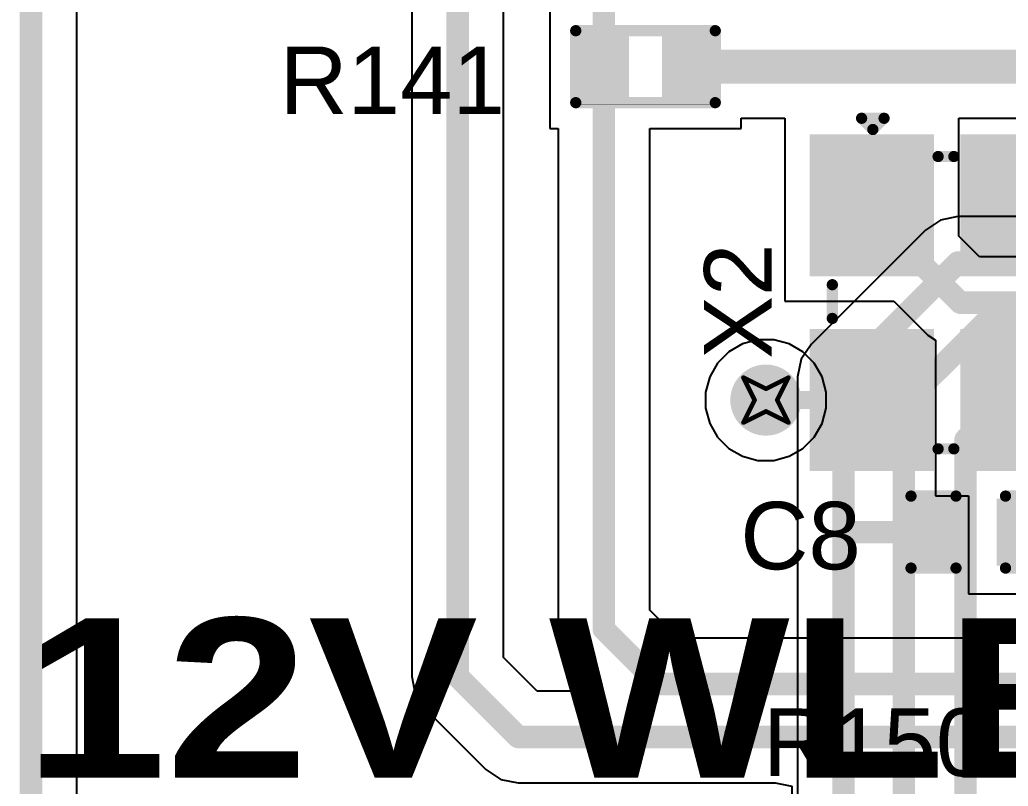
# Model space of a CAD drawing. Header units: inches. Extents: x -36 to 349, y -11 to 240.
# Drawn here: x 16.69 to 27.85, y 84.97 to 93.63 of the extents above; entities that cross this region are included whole.
import ezdxf

# ---------------------------------------------------------------- set-up
doc = ezdxf.new("R2010")
doc.units = ezdxf.units.IN
for name, color, linetype in [('Bottom Layer', 5, 'Continuous'), ('Bottom Solder', 6, 'Continuous'), ('Drill Drawing', 1, 'Continuous'), ('Layer 1', 16, 'Continuous'), ('Layer 2', 76, 'Continuous'), ('Top Layer', 1, 'Continuous'), ('Top Overlay', 2, 'Continuous'), ('Top Paste', 8, 'Continuous'), ('Top Solder', 216, 'Continuous'), ('Via Holes', 16, 'Continuous')]:
    doc.layers.add(name, color=color, linetype=linetype)
doc.styles.add('Arial', font='', dxfattribs={"height": 0.2})
doc.styles.add('Arial Black_Bold', font='', dxfattribs={"height": 0.2})
doc.styles.get('Arial').set_extended_font_data('Arial')
doc.styles.get('Arial Black_Bold').set_extended_font_data('Arial Black', bold=True)

# ---------------------------------------------------------------- blocks, each defined once
blk = doc.blocks.new('R___0402_17')
at = {"layer": 'Top Layer'}
for points in [[(-0.6985, -0.3175), (-0.6985, 0.3175), (-0.2412999999999999, 0.3175), (-0.2413, -0.3175)], [(0.2412999999999999, -0.3175), (0.2413, 0.3175), (0.6985, 0.3175), (0.6985, -0.3175)]]:
    blk.add_hatch(color=1, dxfattribs=at).paths.add_polyline_path(points)
at = {"layer": 'Top Paste'}
for points in [[(-0.6985, -0.3175), (-0.6985, 0.3175), (-0.2412999999999999, 0.3175), (-0.2413, -0.3175)], [(0.2412999999999999, -0.3175), (0.2413, 0.3175), (0.6985, 0.3175), (0.6985, -0.3175)]]:
    blk.add_hatch(color=8, dxfattribs=at).paths.add_polyline_path(points)
at = {"layer": 'Top Solder'}
for points in [[(-0.75350116, -0.37250116), (-0.75350116, 0.37250116), (-0.1862988399999999, 0.37250116), (-0.18629884, -0.37250116)], [(0.1862988399999999, -0.37250116), (0.18629884, 0.37250116), (0.75350116, 0.37250116), (0.75350116, -0.37250116)]]:
    blk.add_hatch(color=216, dxfattribs=at).paths.add_polyline_path(points)
at = {"layer": 'Top Overlay'}
for points in [[(-0.7874, 0.4064, 0.127, 0.127, 0), (0.7874, 0.4064, 0.127, 0.127, 0)], [(-0.7874, -0.4064, 0.127, 0.127, 0), (-0.7874, 0.4064, 0.127, 0.127, 0)], [(0.7874, -0.4064, 0.127, 0.127, 0), (0.7874, 0.4064, 0.127, 0.127, 0)], [(-0.7874, -0.4064, 0.127, 0.127, 0), (0.7874, -0.4064, 0.127, 0.127, 0)], [(-0.8128, -0.4318, 0.0032258, 0.0032258, 0), (0.8128, -0.4318, 0.0032258, 0.0032258, 0)]]:
    blk.add_lwpolyline(points, format="xyseb", dxfattribs=at)
for points in [[(-0.8191499999999999, 0.4064, 0.0635, 0.0635, 1), (-0.7556499999999999, 0.4064, 0.0635, 0.0635, 1)], [(-0.8191499999999999, 0.4064, 0.0635, 0.0635, 1), (-0.7556499999999999, 0.4064, 0.0635, 0.0635, 1)], [(0.7556499999999999, 0.4064, 0.0635, 0.0635, 1), (0.8191499999999999, 0.4064, 0.0635, 0.0635, 1)], [(0.7556499999999999, 0.4064, 0.0635, 0.0635, 1), (0.8191499999999999, 0.4064, 0.0635, 0.0635, 1)], [(-0.8191499999999999, -0.4064, 0.0635, 0.0635, 1), (-0.7556499999999999, -0.4064, 0.0635, 0.0635, 1)], [(-0.8191499999999999, -0.4064, 0.0635, 0.0635, 1), (-0.7556499999999999, -0.4064, 0.0635, 0.0635, 1)], [(-0.81360518, -0.4318, 0.0016129, 0.0016129, 1), (-0.8119948199999999, -0.4318, 0.0016129, 0.0016129, 1)], [(0.7556499999999999, -0.4064, 0.0635, 0.0635, 1), (0.8191499999999999, -0.4064, 0.0635, 0.0635, 1)], [(0.7556499999999999, -0.4064, 0.0635, 0.0635, 1), (0.8191499999999999, -0.4064, 0.0635, 0.0635, 1)], [(0.8119948199999999, -0.4318, 0.0016129, 0.0016129, 1), (0.81360518, -0.4318, 0.0016129, 0.0016129, 1)]]:
    blk.add_lwpolyline(points, format="xyseb", close=True, dxfattribs=at)
blk = doc.blocks.new('SMD3225_4P_144')
at = {"layer": 'Top Layer'}
for points in [[(-1.79999767, 1.44998567), (-0.39999793, 1.44998567), (-0.39999793, 0.24998553), (-1.79999767, 0.24998553)], [(0.39999793, 1.44998567), (1.79999767, 1.44998567), (1.79999767, 0.24998553), (0.39999793, 0.24998553)], [(-1.79999767, -0.24998553), (-0.39999793, -0.24998553), (-0.39999793, -1.44998567), (-1.79999767, -1.44998567)], [(0.39999793, -0.24998553), (1.79999767, -0.24998553), (1.79999767, -1.44998567), (0.39999793, -1.44998567)]]:
    blk.add_hatch(color=1, dxfattribs=at).paths.add_polyline_path(points)
at = {"layer": 'Top Paste'}
for points in [[(-1.79999767, 1.44998567), (-0.39999793, 1.44998567), (-0.39999793, 0.24998553), (-1.79999767, 0.24998553)], [(0.39999793, 1.44998567), (1.79999767, 1.44998567), (1.79999767, 0.24998553), (0.39999793, 0.24998553)], [(-1.79999767, -0.24998553), (-0.39999793, -0.24998553), (-0.39999793, -1.44998567), (-1.79999767, -1.44998567)], [(0.39999793, -0.24998553), (1.79999767, -0.24998553), (1.79999767, -1.44998567), (0.39999793, -1.44998567)]]:
    blk.add_hatch(color=8, dxfattribs=at).paths.add_polyline_path(points)
at = {"layer": 'Top Solder'}
for points in [[(-1.90159767, 1.55158567), (-0.29839793, 1.55158567), (-0.29839793, 0.14838553), (-1.90159767, 0.14838553)], [(0.29839793, 1.55158567), (1.90159767, 1.55158567), (1.90159767, 0.14838553), (0.29839793, 0.14838553)], [(-1.90159767, -0.14838553), (-0.29839793, -0.14838553), (-0.29839793, -1.55158567), (-1.90159767, -1.55158567)], [(0.29839793, -0.14838553), (1.90159767, -0.14838553), (1.90159767, -1.55158567), (0.29839793, -1.55158567)]]:
    blk.add_hatch(color=216, dxfattribs=at).paths.add_polyline_path(points)
at = {"layer": 'Top Overlay'}
for points in [[(0.1777746, 1.2954, 0.127, 0.127, 0), (-0.2032254, 1.2954, 0.127, 0.127, 0)], [(-1.6510254, -0.1016, 0.127, 0.127, 0), (-1.6510254, 0.0762, 0.127, 0.127, 0)], [(1.6509746, -0.1016, 0.127, 0.127, 0), (1.6509746, 0.0762, 0.127, 0.127, 0)], [(-2.0828254, -0.9652, 0.127, 0.127, 0), (-2.0828254, -0.7111999999999999, 0.127, 0.127, 0)], [(-1.9558254, -0.8382, 0.127, 0.127, 0), (-2.0828254, -0.7111999999999999, 0.127, 0.127, 0)], [(-2.0828254, -0.9652, 0.127, 0.127, 0), (-1.9558254, -0.8382, 0.127, 0.127, 0)], [(0.1777746, -1.2954, 0.127, 0.127, 0), (-0.2032254, -1.2954, 0.127, 0.127, 0)]]:
    blk.add_lwpolyline(points, format="xyseb", dxfattribs=at)
for points in [[(-0.2349754, 1.2954, 0.0635, 0.0635, 1), (-0.1714754, 1.2954, 0.0635, 0.0635, 1)], [(0.1460246, 1.2954, 0.0635, 0.0635, 1), (0.2095246, 1.2954, 0.0635, 0.0635, 1)], [(-1.6827754, 0.0762, 0.0635, 0.0635, 1), (-1.6192754, 0.0762, 0.0635, 0.0635, 1)], [(1.6192246, 0.0762, 0.0635, 0.0635, 1), (1.6827246, 0.0762, 0.0635, 0.0635, 1)], [(-1.6827754, -0.1016, 0.0635, 0.0635, 1), (-1.6192754, -0.1016, 0.0635, 0.0635, 1)], [(1.6192246, -0.1016, 0.0635, 0.0635, 1), (1.6827246, -0.1016, 0.0635, 0.0635, 1)], [(-2.1145754, -0.7111999999999999, 0.0635, 0.0635, 1), (-2.0510754, -0.7111999999999999, 0.0635, 0.0635, 1)], [(-2.1145754, -0.7111999999999999, 0.0635, 0.0635, 1), (-2.0510754, -0.7111999999999999, 0.0635, 0.0635, 1)], [(-1.9875754, -0.8382, 0.0635, 0.0635, 1), (-1.9240754, -0.8382, 0.0635, 0.0635, 1)], [(-1.9875754, -0.8382, 0.0635, 0.0635, 1), (-1.9240754, -0.8382, 0.0635, 0.0635, 1)], [(-2.1145754, -0.9652, 0.0635, 0.0635, 1), (-2.0510754, -0.9652, 0.0635, 0.0635, 1)], [(-2.1145754, -0.9652, 0.0635, 0.0635, 1), (-2.0510754, -0.9652, 0.0635, 0.0635, 1)], [(-0.2349754, -1.2954, 0.0635, 0.0635, 1), (-0.1714754, -1.2954, 0.0635, 0.0635, 1)], [(0.1460246, -1.2954, 0.0635, 0.0635, 1), (0.2095246, -1.2954, 0.0635, 0.0635, 1)]]:
    blk.add_lwpolyline(points, format="xyseb", close=True, dxfattribs=at)
blk = doc.blocks.new('C___0402_495')
at = {"layer": 'Top Layer'}
for points in [[(-0.69851524, -0.3174746), (-0.69851524, 0.3175254), (-0.2413152399999999, 0.3175254), (-0.24131524, -0.3174746)], [(0.2412847599999999, -0.3174746), (0.24128476, 0.3175254), (0.6984847599999999, 0.3175254), (0.6984847599999999, -0.3174746)]]:
    blk.add_hatch(color=1, dxfattribs=at).paths.add_polyline_path(points)
at = {"layer": 'Top Paste'}
for points in [[(-0.69851524, -0.3174746), (-0.69851524, 0.3175254), (-0.2413152399999999, 0.3175254), (-0.24131524, -0.3174746)], [(0.2412847599999999, -0.3174746), (0.24128476, 0.3175254), (0.6984847599999999, 0.3175254), (0.6984847599999999, -0.3174746)]]:
    blk.add_hatch(color=8, dxfattribs=at).paths.add_polyline_path(points)
at = {"layer": 'Top Solder'}
for points in [[(-0.7585151199999999, -0.3774744799999999), (-0.7585151199999999, 0.37752528), (-0.18131536, 0.37752528), (-0.18131536, -0.3774744799999999)], [(0.18128488, -0.3774744799999999), (0.18128488, 0.37752528), (0.7584846399999999, 0.37752528), (0.7584846399999999, -0.3774744799999999)]]:
    blk.add_hatch(color=216, dxfattribs=at).paths.add_polyline_path(points)
at = {"layer": 'Top Overlay'}
for points in [[(-0.78741524, 0.4064254, 0.127, 0.127, 0), (-0.27941524, 0.4064254, 0.127, 0.127, 0)], [(-0.78741524, -0.4063746, 0.127, 0.127, 0), (-0.78741524, 0.4064254, 0.127, 0.127, 0)], [(0.27938476, 0.4064254, 0.127, 0.127, 0), (0.7873847599999999, 0.4064254, 0.127, 0.127, 0)], [(0.7873847599999999, -0.4063746, 0.127, 0.127, 0), (0.7873847599999999, 0.4064254, 0.127, 0.127, 0)], [(-0.78741524, -0.4063746, 0.127, 0.127, 0), (-0.27941524, -0.4063746, 0.127, 0.127, 0)], [(0.27938476, -0.4063746, 0.127, 0.127, 0), (0.7873847599999999, -0.4063746, 0.127, 0.127, 0)]]:
    blk.add_lwpolyline(points, format="xyseb", dxfattribs=at)
for points in [[(-0.8191652399999999, 0.4064254, 0.0635, 0.0635, 1), (-0.7556652399999999, 0.4064254, 0.0635, 0.0635, 1)], [(-0.8191652399999999, 0.4064254, 0.0635, 0.0635, 1), (-0.7556652399999999, 0.4064254, 0.0635, 0.0635, 1)], [(-0.31116524, 0.4064254, 0.0635, 0.0635, 1), (-0.24766524, 0.4064254, 0.0635, 0.0635, 1)], [(0.24763476, 0.4064254, 0.0635, 0.0635, 1), (0.31113476, 0.4064254, 0.0635, 0.0635, 1)], [(0.75563476, 0.4064254, 0.0635, 0.0635, 1), (0.8191347599999999, 0.4064254, 0.0635, 0.0635, 1)], [(0.75563476, 0.4064254, 0.0635, 0.0635, 1), (0.8191347599999999, 0.4064254, 0.0635, 0.0635, 1)], [(-0.8191652399999999, -0.4063746, 0.0635, 0.0635, 1), (-0.7556652399999999, -0.4063746, 0.0635, 0.0635, 1)], [(-0.8191652399999999, -0.4063746, 0.0635, 0.0635, 1), (-0.7556652399999999, -0.4063746, 0.0635, 0.0635, 1)], [(-0.31116524, -0.4063746, 0.0635, 0.0635, 1), (-0.24766524, -0.4063746, 0.0635, 0.0635, 1)], [(0.24763476, -0.4063746, 0.0635, 0.0635, 1), (0.31113476, -0.4063746, 0.0635, 0.0635, 1)], [(0.75563476, -0.4063746, 0.0635, 0.0635, 1), (0.8191347599999999, -0.4063746, 0.0635, 0.0635, 1)], [(0.75563476, -0.4063746, 0.0635, 0.0635, 1), (0.8191347599999999, -0.4063746, 0.0635, 0.0635, 1)]]:
    blk.add_lwpolyline(points, format="xyseb", close=True, dxfattribs=at)

msp = doc.modelspace()

# ---------------------------------------------------------------- hatches: boundary and pattern name
at = {"layer": 'Bottom Layer'}
h = msp.add_hatch(color=5, dxfattribs=at)
edge = h.paths.add_edge_path()
edge.add_arc((25.11613722, 89.3352036), 0.2999994, 0, 360)
at = {"layer": 'Bottom Solder'}
h = msp.add_hatch(color=6, dxfattribs=at)
edge = h.paths.add_edge_path()
edge.add_arc((25.11613722, 89.3352036), 0.4015993999999999, 0, 360)
at = {"layer": 'Layer 1'}
h = msp.add_hatch(color=16, dxfattribs=at)
edge = h.paths.add_edge_path()
edge.add_arc((25.11613722, 89.3352036), 0.2999994, 0, 360)
at = {"layer": 'Layer 2'}
h = msp.add_hatch(color=76, dxfattribs=at)
edge = h.paths.add_edge_path()
edge.add_arc((25.11613722, 89.3352036), 0.2999994, 0, 360)
at = {"layer": 'Top Layer'}
h = msp.add_hatch(color=1, dxfattribs=at)
edge = h.paths.add_edge_path()
edge.add_arc((25.11613722, 89.3352036), 0.2999994, 0, 360)
at = {"layer": 'Top Solder'}
h = msp.add_hatch(color=216, dxfattribs=at)
edge = h.paths.add_edge_path()
edge.add_arc((25.11613722, 89.3352036), 0.4015993999999999, 0, 360)
at = {"layer": 'Via Holes'}
h = msp.add_hatch(color=7, dxfattribs=at)
edge = h.paths.add_edge_path()
edge.add_arc((25.11613722, 89.3352036), 0.1499997, 0, 360)

# ---------------------------------------------------------------- linework, layer by layer
at = {"layer": 'Bottom Layer'}
for p, q in [((27.28402976, 91.40715272), (27.08581832, 91.36772429999999)), ((27.28404246, 91.40715018), (27.28402976, 91.40715272)), ((59.16252074, 91.40715018), (27.28404246, 91.40715018)), ((27.08581832, 91.36772429999999), (26.91778207999999, 91.25544613999999)), ((26.91778207999999, 91.25544613999999), (25.62635718, 89.96402124)), ((25.62635718, 89.96402124), (25.51407902, 89.79598499999999)), ((25.51407902, 89.79598499999999), (25.47465314, 89.59777356)), ((25.47465314, 89.59777356), (25.47465314, 75.7159141))]:
    msp.add_line(p, q, dxfattribs=at)
for points in [[(25.99260486, 89.59777356, 0.254, 0.254, 0), (27.28402976, 90.88919846, 0.254, 0.254, 0)], [(27.28402976, 90.88919846, 0.254, 0.254, 0), (59.16252074, 90.88919846, 0.254, 0.254, 0)], [(26.67360426, 89.29240967999999, 0.254, 0.254, 0), (27.58939364, 90.20819906, 0.254, 0.254, 0)], [(27.58939364, 90.20819906, 0.254, 0.254, 0), (50.2616343, 90.20819906, 0.254, 0.254, 0)], [(25.99260486, 75.20939999999999, 0.254, 0.254, 0), (25.99260486, 89.59777356, 0.254, 0.254, 0)], [(27.37012814, 88.88814835999999, 0.254, 0.254, 0), (28.00917944, 89.52719966, 0.254, 0.254, 0)], [(26.67360426, 49.30291384, 0.254, 0.254, 0), (26.67360426, 89.29240967999999, 0.254, 0.254, 0)], [(27.37012814, 49.73620736, 0.254, 0.254, 0), (27.37012814, 88.88814835999999, 0.254, 0.254, 0)]]:
    msp.add_lwpolyline(points, format="xyseb", dxfattribs=at)
for points in [[(27.22052976, 90.88919846, 0.127, 0.127, 1), (27.34752976, 90.88919846, 0.127, 0.127, 1)], [(27.22052976, 90.88919846, 0.127, 0.127, 1), (27.34752976, 90.88919846, 0.127, 0.127, 1)], [(27.52589364, 90.20819906, 0.127, 0.127, 1), (27.65289364, 90.20819906, 0.127, 0.127, 1)], [(27.52589364, 90.20819906, 0.127, 0.127, 1), (27.65289364, 90.20819906, 0.127, 0.127, 1)], [(25.92910486, 89.59777356, 0.127, 0.127, 1), (26.05610486, 89.59777356, 0.127, 0.127, 1)], [(25.92910486, 89.59777356, 0.127, 0.127, 1), (26.05610486, 89.59777356, 0.127, 0.127, 1)], [(26.61010426, 89.29240967999999, 0.127, 0.127, 1), (26.73710426, 89.29240967999999, 0.127, 0.127, 1)], [(26.61010426, 89.29240967999999, 0.127, 0.127, 1), (26.73710426, 89.29240967999999, 0.127, 0.127, 1)], [(27.30662814, 88.88814835999999, 0.127, 0.127, 1), (27.43362814, 88.88814835999999, 0.127, 0.127, 1)], [(27.30662814, 88.88814835999999, 0.127, 0.127, 1), (27.43362814, 88.88814835999999, 0.127, 0.127, 1)]]:
    msp.add_lwpolyline(points, format="xyseb", close=True, dxfattribs=at)
at = {"layer": 'Drill Drawing'}
for points in [[(24.86213722, 89.5892036, 0.0508, 0.0508, 0), (25.11613722, 89.4622036, 0.0508, 0.0508, 0)], [(24.86213722, 89.5892036, 0.0508, 0.0508, 0), (24.98913722, 89.3352036, 0.0508, 0.0508, 0)], [(25.11613722, 89.4622036, 0.0508, 0.0508, 0), (25.37013722, 89.5892036, 0.0508, 0.0508, 0)], [(25.24313722, 89.3352036, 0.0508, 0.0508, 0), (25.37013722, 89.5892036, 0.0508, 0.0508, 0)], [(24.86213722, 89.0812036, 0.0508, 0.0508, 0), (24.98913722, 89.3352036, 0.0508, 0.0508, 0)], [(25.24313722, 89.3352036, 0.0508, 0.0508, 0), (25.37013722, 89.0812036, 0.0508, 0.0508, 0)], [(24.86213722, 89.0812036, 0.0508, 0.0508, 0), (25.11613722, 89.20820359999999, 0.0508, 0.0508, 0)], [(25.11613722, 89.20820359999999, 0.0508, 0.0508, 0), (25.37013722, 89.0812036, 0.0508, 0.0508, 0)]]:
    msp.add_lwpolyline(points, format="xyseb", dxfattribs=at)
for points in [[(24.84943722, 89.5892036, 0.0254, 0.0254, 1), (24.87483722, 89.5892036, 0.0254, 0.0254, 1)], [(24.84943722, 89.5892036, 0.0254, 0.0254, 1), (24.87483722, 89.5892036, 0.0254, 0.0254, 1)], [(25.35743722, 89.5892036, 0.0254, 0.0254, 1), (25.38283722, 89.5892036, 0.0254, 0.0254, 1)], [(25.35743722, 89.5892036, 0.0254, 0.0254, 1), (25.38283722, 89.5892036, 0.0254, 0.0254, 1)], [(25.10343722, 89.4622036, 0.0254, 0.0254, 1), (25.12883722, 89.4622036, 0.0254, 0.0254, 1)], [(25.10343722, 89.4622036, 0.0254, 0.0254, 1), (25.12883722, 89.4622036, 0.0254, 0.0254, 1)], [(24.97643722, 89.3352036, 0.0254, 0.0254, 1), (25.00183722, 89.3352036, 0.0254, 0.0254, 1)], [(24.97643722, 89.3352036, 0.0254, 0.0254, 1), (25.00183722, 89.3352036, 0.0254, 0.0254, 1)], [(25.23043722, 89.3352036, 0.0254, 0.0254, 1), (25.25583722, 89.3352036, 0.0254, 0.0254, 1)], [(25.23043722, 89.3352036, 0.0254, 0.0254, 1), (25.25583722, 89.3352036, 0.0254, 0.0254, 1)], [(25.10343722, 89.20820359999999, 0.0254, 0.0254, 1), (25.12883722, 89.20820359999999, 0.0254, 0.0254, 1)], [(25.10343722, 89.20820359999999, 0.0254, 0.0254, 1), (25.12883722, 89.20820359999999, 0.0254, 0.0254, 1)], [(24.84943722, 89.0812036, 0.0254, 0.0254, 1), (24.87483722, 89.0812036, 0.0254, 0.0254, 1)], [(24.84943722, 89.0812036, 0.0254, 0.0254, 1), (24.87483722, 89.0812036, 0.0254, 0.0254, 1)], [(25.35743722, 89.0812036, 0.0254, 0.0254, 1), (25.38283722, 89.0812036, 0.0254, 0.0254, 1)], [(25.35743722, 89.0812036, 0.0254, 0.0254, 1), (25.38283722, 89.0812036, 0.0254, 0.0254, 1)]]:
    msp.add_lwpolyline(points, format="xyseb", close=True, dxfattribs=at)
at = {"layer": 'Layer 2'}
for p, q in [((24.85328024, 89.96979465999999), (24.69799226, 89.88014027999999)), ((25.02648284, 90.01620299999999), (24.85328024, 89.96979465999999)), ((25.2057916, 90.01620299999999), (25.02648284, 90.01620299999999)), ((25.3789942, 89.96979465999999), (25.2057916, 90.01620299999999)), ((25.53428218, 89.88014027999999), (25.3789942, 89.96979465999999)), ((24.69799226, 89.88014027999999), (24.57120054, 89.75334855999999)), ((25.6610739, 89.75334855999999), (25.53428218, 89.88014027999999)), ((24.57120054, 89.75334855999999), (24.48154616, 89.59806058)), ((25.75072828, 89.59806058), (25.6610739, 89.75334855999999)), ((24.48154616, 89.59806058), (24.43513782, 89.42485798)), ((25.79713662, 89.42485798), (25.75072828, 89.59806058)), ((24.43513782, 89.42485798), (24.43513782, 89.24554921999999)), ((25.79713662, 89.24554921999999), (25.79713662, 89.42485798)), ((24.43513782, 89.24554921999999), (24.48154616, 89.07234662)), ((25.75072828, 89.07234662), (25.79713662, 89.24554921999999)), ((24.48154616, 89.07234662), (24.57120054, 88.91705864)), ((25.6610739, 88.91705864), (25.75072828, 89.07234662)), ((24.57120054, 88.91705864), (24.69799226, 88.79026692)), ((25.53428218, 88.79026692), (25.6610739, 88.91705864)), ((24.69799226, 88.79026692), (24.85328024, 88.70061254)), ((25.3789942, 88.70061254), (25.53428218, 88.79026692)), ((24.85328024, 88.70061254), (25.02648284, 88.6542042)), ((25.02648284, 88.6542042), (25.2057916, 88.6542042)), ((25.2057916, 88.6542042), (25.3789942, 88.70061254))]:
    msp.add_line(p, q, dxfattribs=at)
at = {"layer": 'Top Layer'}
for p, q in [((17.33864198, 77.1367774), (17.33864198, 107.53246718)), ((21.1183855, 97.04302664), (21.1183855, 86.21360456)), ((22.15428894, 86.4281482), (22.15428894, 97.04302664)), ((22.67773722, 93.79928407999999), (22.67773722, 92.40228407999999)), ((24.83673722, 92.40228407999999), (24.83673722, 92.51808776)), ((24.83673722, 92.51808776), (25.33061482, 92.51808776)), ((25.33061482, 92.51808776), (25.33061482, 90.4542006)), ((27.29261242, 91.18669596), (27.29261242, 92.51808776)), ((27.29261242, 92.51808776), (28.5607633, 92.51808776)), ((22.67773722, 92.40228407999999), (22.7693855, 92.40228407999999)), ((22.7693855, 92.40228407999999), (22.7693855, 86.74625272)), ((23.80528894, 86.96079636), (23.80528894, 92.40228407999999)), ((23.80528894, 92.40228407999999), (24.83673722, 92.40228407999999)), ((27.52612986, 90.95317852), (27.29261242, 91.18669596)), ((28.72369922, 90.95317852), (27.52612986, 90.95317852)), ((25.33061482, 90.4542006), (26.56011706, 90.4542006)), ((26.56011706, 90.4542006), (26.94533854, 90.06897912)), ((26.94533854, 90.06897912), (27.03058602, 90.01201961999999)), ((27.03058602, 90.01201961999999), (27.03058602, 88.254205)), ((27.03058602, 88.254205), (27.40198482, 88.254205)), ((27.40198482, 88.254205), (27.40198482, 87.1459268)), ((27.40198482, 87.1459268), (28.62118482, 87.1459268)), ((24.12021846, 86.64586684), (23.80528894, 86.96079636)), ((22.7693855, 86.74625272), (22.80881138, 86.54804127999999)), ((30.2163734, 86.64586684), (24.12021846, 86.64586684)), ((22.80881138, 86.54804127999999), (22.92108954, 86.38000504)), ((22.53511368, 86.04732091999999), (22.15428894, 86.4281482)), ((22.92108954, 86.38000504), (23.06603972, 86.23505485999999)), ((21.1183855, 86.21360456), (21.15781138, 86.01539312)), ((23.06603972, 86.23505485999999), (22.98827762, 86.04732091999999)), ((22.98827762, 86.04732091999999), (22.53511368, 86.04732091999999)), ((21.15781138, 86.01539312), (21.27008954, 85.84735688)), ((21.27008954, 85.84735688), (21.95431982, 85.16312914)), ((21.95431982, 85.16312914), (21.9543249, 85.16312151999999)), ((21.9543249, 85.16312151999999), (22.12236114, 85.05084336)), ((22.12236114, 85.05084336), (22.32057258, 85.01141494)), ((22.32057258, 85.01141494), (22.32058528, 85.01141747999999)), ((22.32058528, 85.01141747999999), (25.22078522, 85.01141747999999)), ((25.22078522, 85.01141747999999), (25.40899668, 84.97523009999999)), ((25.40899668, 84.97523009999999), (25.40899921999999, 84.80821494))]:
    msp.add_line(p, q, dxfattribs=at)
for points in [[(16.82069026, 76.92223376, 0.254, 0.254, 0), (16.82069026, 107.53246718, 0.254, 0.254, 0)], [(21.63633722, 86.21360456, 0.254, 0.254, 0), (21.63633722, 97.65262664, 0.254, 0.254, 0)], [(23.28733722, 93.10078407999998, 0.254, 0.254, 0), (23.28733722, 96.32719875999999, 0.254, 0.254, 0)], [(24.22713722, 93.10078407999998, 0.3809999999999999, 0.3809999999999999, 0), (28.5607633, 93.10078407999998, 0.3809999999999999, 0.3809999999999999, 0)], [(23.28733722, 92.79941816, 0.254, 0.254, 0), (23.28733722, 93.10078407999998, 0.254, 0.254, 0)], [(23.28733722, 86.74625272, 0.254, 0.254, 0), (23.28733722, 92.79941816, 0.254, 0.254, 0)], [(26.31161362, 91.43519939999999, 0.254, 0.254, 0), (26.31161362, 91.5351992, 0.254, 0.254, 0)], [(26.31161362, 91.43519939999999, 0.254, 0.254, 0), (27.31158622, 90.4352268, 0.254, 0.254, 0)], [(27.31158622, 90.4352268, 0.254, 0.254, 0), (29.42219922, 90.4352268, 0.254, 0.254, 0)], [(25.11613722, 89.3352036, 0.2032, 0.2032, 0), (26.31161362, 89.3352036, 0.2032, 0.2032, 0)], [(25.99260486, 89.01619484, 0.2032, 0.2032, 0), (26.31161362, 89.3352036, 0.2032, 0.2032, 0)], [(25.99260486, 87.84359368, 0.2032, 0.2032, 0), (25.99260486, 89.01619484, 0.2032, 0.2032, 0)], [(25.99260486, 87.84359368, 0.254, 0.254, 0), (25.99302142, 87.84401023999999, 0.254, 0.254, 0)], [(25.99302142, 87.84401023999999, 0.254, 0.254, 0), (27.07136826, 87.84401023999999, 0.254, 0.254, 0)], [(27.07136826, 87.84401023999999, 0.254, 0.254, 0), (27.07178482, 87.8444268, 0.254, 0.254, 0)], [(23.28733722, 86.74625272, 0.254, 0.254, 0), (23.90567482, 86.12791512, 0.254, 0.254, 0)], [(21.63633722, 86.21360456, 0.254, 0.254, 0), (22.32057258, 85.52936919999999, 0.254, 0.254, 0)], [(23.90567482, 86.12791512, 0.254, 0.254, 0), (35.9329609, 86.12791512, 0.254, 0.254, 0)], [(22.32057258, 85.52936919999999, 0.254, 0.254, 0), (36.1530011, 85.52936919999999, 0.254, 0.254, 0)]]:
    msp.add_lwpolyline(points, format="xyseb", dxfattribs=at)
for points in [[(24.13188722, 93.10078407999998, 0.1905, 0.1905, 1), (24.32238722, 93.10078407999998, 0.1905, 0.1905, 1)], [(23.22383722, 93.10078407999998, 0.127, 0.127, 1), (23.35083722, 93.10078407999998, 0.127, 0.127, 1)], [(23.22383722, 93.10078407999998, 0.127, 0.127, 1), (23.35083722, 93.10078407999998, 0.127, 0.127, 1)], [(23.22383722, 92.79941816, 0.127, 0.127, 1), (23.35083722, 92.79941816, 0.127, 0.127, 1)], [(23.22383722, 92.79941816, 0.127, 0.127, 1), (23.35083722, 92.79941816, 0.127, 0.127, 1)], [(26.24811362, 91.5351992, 0.127, 0.127, 1), (26.37511362, 91.5351992, 0.127, 0.127, 1)], [(26.24811362, 91.43519939999999, 0.127, 0.127, 1), (26.37511362, 91.43519939999999, 0.127, 0.127, 1)], [(26.24811362, 91.43519939999999, 0.127, 0.127, 1), (26.37511362, 91.43519939999999, 0.127, 0.127, 1)], [(27.24808622, 90.4352268, 0.127, 0.127, 1), (27.37508622, 90.4352268, 0.127, 0.127, 1)], [(27.24808622, 90.4352268, 0.127, 0.127, 1), (27.37508622, 90.4352268, 0.127, 0.127, 1)], [(25.06533722, 89.3352036, 0.1016, 0.1016, 1), (25.16693722, 89.3352036, 0.1016, 0.1016, 1)], [(26.26081362, 89.3352036, 0.1016, 0.1016, 1), (26.36241362, 89.3352036, 0.1016, 0.1016, 1)], [(26.26081362, 89.3352036, 0.1016, 0.1016, 1), (26.36241362, 89.3352036, 0.1016, 0.1016, 1)], [(25.94180486, 89.01619484, 0.1016, 0.1016, 1), (26.04340486, 89.01619484, 0.1016, 0.1016, 1)], [(25.94180486, 89.01619484, 0.1016, 0.1016, 1), (26.04340486, 89.01619484, 0.1016, 0.1016, 1)], [(25.92910486, 87.84359368, 0.127, 0.127, 1), (26.05610486, 87.84359368, 0.127, 0.127, 1)], [(25.92952142, 87.84401023999999, 0.127, 0.127, 1), (26.05652142, 87.84401023999999, 0.127, 0.127, 1)], [(25.92952142, 87.84401023999999, 0.127, 0.127, 1), (26.05652142, 87.84401023999999, 0.127, 0.127, 1)], [(25.94180486, 87.84359368, 0.1016, 0.1016, 1), (26.04340486, 87.84359368, 0.1016, 0.1016, 1)], [(27.00786826, 87.84401023999999, 0.127, 0.127, 1), (27.13486826, 87.84401023999999, 0.127, 0.127, 1)], [(27.00786826, 87.84401023999999, 0.127, 0.127, 1), (27.13486826, 87.84401023999999, 0.127, 0.127, 1)], [(27.00828482, 87.8444268, 0.127, 0.127, 1), (27.13528482, 87.8444268, 0.127, 0.127, 1)], [(23.22383722, 86.74625272, 0.127, 0.127, 1), (23.35083722, 86.74625272, 0.127, 0.127, 1)], [(23.22383722, 86.74625272, 0.127, 0.127, 1), (23.35083722, 86.74625272, 0.127, 0.127, 1)], [(21.57283722, 86.21360456, 0.127, 0.127, 1), (21.69983722, 86.21360456, 0.127, 0.127, 1)], [(21.57283722, 86.21360456, 0.127, 0.127, 1), (21.69983722, 86.21360456, 0.127, 0.127, 1)], [(23.84217482, 86.12791512, 0.127, 0.127, 1), (23.96917482, 86.12791512, 0.127, 0.127, 1)], [(23.84217482, 86.12791512, 0.127, 0.127, 1), (23.96917482, 86.12791512, 0.127, 0.127, 1)], [(22.25707258, 85.52936919999999, 0.127, 0.127, 1), (22.38407258, 85.52936919999999, 0.127, 0.127, 1)], [(22.25707258, 85.52936919999999, 0.127, 0.127, 1), (22.38407258, 85.52936919999999, 0.127, 0.127, 1)]]:
    msp.add_lwpolyline(points, format="xyseb", close=True, dxfattribs=at)

# ---------------------------------------------------------------- block references
for name, p in [('R___0402_17', (23.75723722, 93.10078407999998)), ('C___0402_495', (27.54170006, 87.8444014))]:
    msp.add_blockref(name, p)
at = {"rotation": 270}
msp.add_blockref('SMD3225_4P_144', (27.16159922, 90.4352014), dxfattribs=at)

# ---------------------------------------------------------------- texts
at = {"layer": 'Top Overlay', "style": 'Arial'}
for s, p in [('R141', (19.62601358, 92.56668558)), ('C8', (24.82736208, 87.42379518)), ('R150', (25.0829318, 85.09012446))]:
    msp.add_text(s, height=0.7619999999999999, dxfattribs=at).set_placement(p)
at = {"layer": 'Top Overlay'}
for s, height, rotation, style, p in [('X2', 0.7619999999999999, 90, 'Arial', (25.18027222, 89.80040967999999)), ('12V WLED', 1.79999894, 360, 'Arial Black_Bold', (16.74742904, 85.07211586))]:
    msp.add_text(s, height=height, rotation=rotation, dxfattribs=dict(at, style=style)).set_placement(p)

doc.saveas('drawing.dxf')
